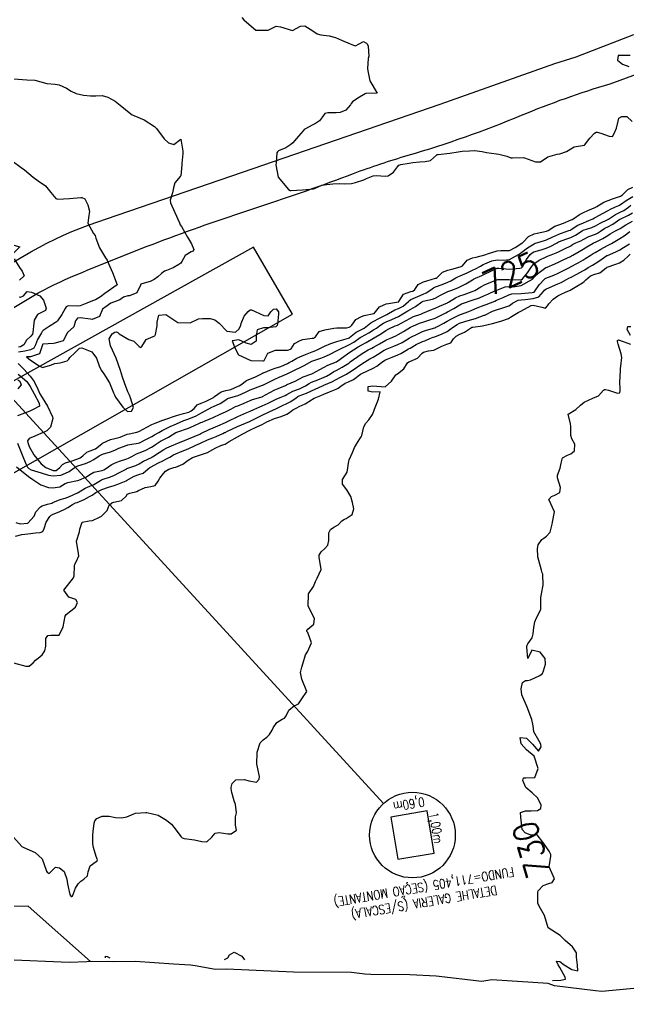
# Model space of a CAD drawing. Header units: metres. Extents: x 286371 to 293043, y 7462578 to 7466404.
# Drawn here: x 290829.8 to 290929.4, y 7463210.2 to 7463369.1 of the extents above; entities that cross this region are included whole.
import ezdxf
from ezdxf.enums import TextEntityAlignment as Align

# ---------------------------------------------------------------- set-up
doc = ezdxf.new("R2010")
doc.units = ezdxf.units.M
doc.header["$MEASUREMENT"] = 0
doc.linetypes.add('CONTINUO', pattern=[0])
for name, color, linetype in [('Area', 45, 'Continuous'), ('Cotas', 45, 'Continuous'), ('Curvas de Nivel 1m', 11, 'Continuous'), ('Curvas de Nivel 5m', 15, 'Continuous'), ('Edificações', 30, 'Continuous'), ('TEXTO', 45, 'Continuous'), ('Vias primárias', 230, 'Continuous')]:
    doc.layers.add(name, color=color, linetype=linetype)
doc.styles.add('ROMANS', font='romans', dxfattribs={"height": 0.2})
doc.styles.add('Style-STANDARD', font='STANDARD.shx')

msp = doc.modelspace()

# ---------------------------------------------------------------- linework, layer by layer
at = {"layer": 'Area'}
msp.add_polyline3d([(290931.38, 7463210.79, 730.3), (290925.01, 7463210.17, 730.77), (290923.97, 7463210.3, 730.26), (290917.23, 7463211.11, 730.02), (290916.21, 7463211.5, 730.12), (290907.03, 7463212.11, 729.79), (290905.36, 7463211.82, 729.75), (290897.94, 7463212.71, 729.75), (290893.63, 7463212.88, 729.61), (290887.23, 7463212.97, 729.43), (290886.24, 7463212.99, 729.48), (290884.06, 7463213.28, 729.43), (290874.63, 7463213.35, 729.28), (290863.64, 7463213.84, 729.96), (290861.85, 7463213.8, 729.96), (290858.55, 7463214.35, 732.47), (290857.77, 7463214.47, 732.95), (290855.02, 7463214.64, 731.04), (290848.78, 7463215.08, 729.34), (290845.15, 7463215.05, 729.42), (290844.35, 7463215.1, 732.38), (290840.81, 7463215.03, 729.82), (290837.96, 7463214.91, 729.86), (290827.64, 7463215.36, 729.5)], dxfattribs=at)
at = {"layer": 'Curvas de Nivel 1m', "flags": 128}
for points, elevation in [([(290866.14, 7463369.36), (290866.48, 7463368.99), (290868.45, 7463367.32), (290870.45, 7463367.29), (290871.76, 7463367.97), (290872.46, 7463367.85), (290874.45, 7463367.23), (290875.74, 7463367.94), (290876.47, 7463368.01), (290877.79, 7463367.18), (290878.45, 7463366.72), (290879.08, 7463366.53), (290880.44, 7463366.38), (290881.48, 7463366.09), (290882.43, 7463365.69), (290883.85, 7463365.09), (290884.42, 7463364.85), (290884.75, 7463364.75), (290885.35, 7463365.07), (290886.02, 7463365.47), (290886.43, 7463365.25), (290886.54, 7463365.17), (290886.64, 7463365.05), (290886.8, 7463364.67), (290886.9, 7463363.05), (290886.78, 7463362.65), (290886.71, 7463361.05), (290886.76, 7463360.64), (290887.1, 7463359.04), (290888.29, 7463357.02), (290886.4, 7463356.94), (290886.29, 7463356.91), (290885.14, 7463356.21), (290884.27, 7463355.57), (290884.04, 7463355.32), (290883.91, 7463355.09), (290883.13, 7463354.22), (290882.24, 7463353.83), (290881.6, 7463353.77), (290880.24, 7463353.81), (290879.73, 7463353.66), (290879.32, 7463353.16), (290878.88, 7463352.51), (290878.22, 7463352.05), (290877.63, 7463351.77), (290876.55, 7463351.2), (290876.35, 7463351.05), (290876.2, 7463350.88), (290875.4, 7463350), (290874.77, 7463349.23), (290874.49, 7463348.91), (290874.16, 7463348.61), (290873.34, 7463348.06), (290872.15, 7463347.56), (290871.97, 7463347.44), (290871.9, 7463347.27), (290871.77, 7463345.62), (290871.74, 7463345.27), (290872.08, 7463343.26), (290873.79, 7463341.24), (290874.05, 7463341.1), (290874.2, 7463341.09), (290876.05, 7463341.2), (290877.88, 7463341.36), (290878.06, 7463341.43), (290879.25, 7463341.97), (290880.07, 7463342.07), (290881.03, 7463342.17), (290882.07, 7463342.23), (290882.97, 7463342.2), (290884.07, 7463342.27), (290884.72, 7463342.42), (290886.08, 7463342.87), (290886.22, 7463342.91), (290886.52, 7463343.05), (290887.63, 7463343.5), (290888.09, 7463343.53), (290889.65, 7463343.44), (290890.09, 7463343.52), (290890.97, 7463344.11), (290891.58, 7463344.97), (290891.82, 7463345.26), (290892.12, 7463345.36), (290893.52, 7463345.55), (290894.12, 7463345.65), (290895.24, 7463345.8), (290896.13, 7463345.84), (290897, 7463346.02), (290897.97, 7463346.88), (290898.06, 7463346.96), (290898.15, 7463346.98), (290898.27, 7463346.99), (290900.15, 7463347.21), (290901.53, 7463347.44), (290902.15, 7463347.51), (290903.34, 7463347.6), (290904.16, 7463347.66), (290905.43, 7463347.48), (290906.15, 7463347.31), (290907.77, 7463347.1), (290908.15, 7463347.05), (290909.46, 7463346.69), (290910.14, 7463346.46), (290910.4, 7463346.42), (290912.14, 7463346.48), (290912.36, 7463346.44), (290914.13, 7463345.8), (290914.95, 7463345.79), (290916.14, 7463346.59), (290917.7, 7463347.02), (290918.15, 7463347.11), (290919.24, 7463347.46), (290920.17, 7463348.1), (290920.46, 7463348.24), (290922.17, 7463348.5), (290923, 7463349.68), (290923.8, 7463350.48), (290924.04, 7463350.65), (290924.21, 7463350.65), (290924.85, 7463350.46), (290926.2, 7463349.99), (290926.71, 7463349.93), (290926.98, 7463350.43), (290927.38, 7463351.27), (290927.65, 7463352.42), (290927.74, 7463352.92), (290928.25, 7463353.18), (290929.06, 7463353.21), (290929.93, 7463352.39)], 721), ([(290828.9, 7463359.36), (290830.32, 7463359.24), (290831.01, 7463359.21), (290832.32, 7463359.13), (290833.3, 7463358.88), (290834.32, 7463358.61), (290835.65, 7463358.49), (290836.31, 7463358.37), (290837.51, 7463357.8), (290838.3, 7463357.32), (290839.09, 7463356.97), (290840.29, 7463356.7), (290841.46, 7463356.56), (290842.29, 7463356.59), (290843.35, 7463356.64), (290844.28, 7463356.38), (290845.44, 7463355.68), (290846.26, 7463355.05), (290848.01, 7463353.64), (290848.24, 7463353.47), (290848.52, 7463353.35), (290850.23, 7463352.63), (290851.87, 7463351.58), (290852.21, 7463351.24), (290853.47, 7463349.56), (290854.17, 7463348.88), (290855.07, 7463348.63), (290856.18, 7463349.51), (290856.51, 7463347.51), (290856.51, 7463347.15), (290856.38, 7463345.51), (290856.36, 7463345.27), (290856.19, 7463343.51), (290856.16, 7463343.45), (290856.09, 7463343.39), (290855.22, 7463342.38), (290854.99, 7463341.53), (290854.86, 7463340.72), (290854.44, 7463339.54), (290854.49, 7463339.07), (290855.21, 7463337.53), (290855.97, 7463335.8), (290856.1, 7463335.51), (290856.28, 7463335.19), (290857.28, 7463333.49), (290857.92, 7463332.38), (290858.34, 7463331.48), (290858.19, 7463331.19), (290857.9, 7463331.06), (290856.9, 7463330.49), (290856.37, 7463329.51), (290856.17, 7463329.21), (290855.87, 7463329), (290854.95, 7463328.44), (290853.85, 7463328.02), (290853.5, 7463327.9), (290853.06, 7463327.56), (290852.43, 7463326.97), (290851.83, 7463326.58), (290851.18, 7463326.23), (290849.82, 7463325.85), (290849.65, 7463325.77), (290849.59, 7463325.61), (290849.03, 7463324.38), (290847.79, 7463323.89), (290847.56, 7463323.86), (290846.83, 7463323.65), (290846.21, 7463323.23), (290845.78, 7463323.07), (290844.75, 7463322.67), (290843.76, 7463321.99), (290843.59, 7463321.88), (290843.41, 7463321.71), (290842.92, 7463320.53), (290841.73, 7463320.04), (290841.42, 7463320.05), (290839.73, 7463320.27), (290839.29, 7463320.21), (290839.01, 7463319.78), (290838.69, 7463318.8), (290837.7, 7463317.87), (290837.65, 7463317.84), (290837.62, 7463317.8), (290836.96, 7463316.52), (290835.67, 7463316.15), (290835.37, 7463316.12), (290833.67, 7463315.98), (290833.6, 7463315.92), (290833.58, 7463315.86), (290833.08, 7463314.43), (290831.63, 7463313.94), (290831.59, 7463313.93), (290830.99, 7463313.89), (290831.63, 7463313.36), (290833.02, 7463312.46), (290833.61, 7463312.17), (290834.91, 7463312.54), (290835.62, 7463312.8), (290836.5, 7463312.94), (290837.63, 7463313.26), (290837.88, 7463313.54), (290838.07, 7463313.79), (290838.85, 7463314.58), (290839.66, 7463315.33), (290840.01, 7463315.41), (290841.65, 7463314.73), (290842.4, 7463313.72), (290842.86, 7463312.47), (290843.18, 7463311.71), (290843.6, 7463311.16), (290844.56, 7463309.69), (290845.21, 7463308.02), (290845.34, 7463307.68), (290845.54, 7463307.33), (290846.72, 7463305.66), (290847.5, 7463304.99), (290848.11, 7463305.03), (290848.45, 7463305.63), (290847.99, 7463307.19), (290847.78, 7463307.64), (290847.55, 7463308.19), (290846.98, 7463309.65), (290846.67, 7463310.58), (290846.31, 7463311.66), (290845.63, 7463313.67), (290844.71, 7463315.69), (290844.51, 7463316.87), (290844.96, 7463317.69), (290845.41, 7463317.97), (290845.7, 7463317.99), (290845.89, 7463317.87), (290846.11, 7463317.67), (290847.68, 7463316.76), (290848.5, 7463316.45), (290849.39, 7463315.61), (290849.53, 7463315.47), (290849.66, 7463315.44), (290849.8, 7463315.6), (290850.51, 7463316.76), (290851.69, 7463317.26), (290851.95, 7463317.32), (290852.07, 7463317.57), (290852.31, 7463318.97), (290852.33, 7463319.57), (290852.58, 7463320.73), (290853.74, 7463320.86), (290855.72, 7463319.51), (290857.72, 7463319.48), (290859.08, 7463320.12), (290859.74, 7463320.2), (290861, 7463320.18), (290861.73, 7463319.96), (290862.46, 7463319.41), (290863.7, 7463318.1), (290865.12, 7463317.96), (290865.71, 7463318.5), (290865.98, 7463319.11), (290866.04, 7463319.36), (290866.54, 7463320.55), (290867.17, 7463321.34), (290867.51, 7463321.59), (290867.76, 7463321.57), (290868.36, 7463321.33), (290869.74, 7463320.69), (290870.44, 7463320.59), (290870.92, 7463321.29), (290871.31, 7463321.73), (290871.76, 7463321.74), (290872.13, 7463321.27), (290872.13, 7463320.89), (290872.01, 7463319.27), (290871.96, 7463319.03), (290871.72, 7463318.82), (290870.36, 7463318.64), (290869.71, 7463318.68), (290868.69, 7463318.34), (290868.5, 7463317.32), (290868.52, 7463316.48), (290867.67, 7463315.93), (290866.88, 7463316.15), (290865.68, 7463316.7), (290864.56, 7463316.51), (290865.01, 7463315.37), (290865.64, 7463314.23), (290867.62, 7463313.33), (290869.62, 7463313.24), (290869.68, 7463313.24), (290869.83, 7463313.3), (290870.41, 7463314.52), (290871.65, 7463315), (290871.91, 7463315.01), (290873.65, 7463315.02), (290873.84, 7463315.05), (290874.21, 7463315.24), (290874.77, 7463316.12), (290875.67, 7463316.6), (290876.15, 7463316.73), (290877.68, 7463316.94), (290877.88, 7463316.99), (290878.2, 7463317.18), (290878.81, 7463318.05), (290879.7, 7463318.33), (290881.18, 7463318.6), (290881.71, 7463318.68), (290883.29, 7463318.67), (290883.71, 7463318.79), (290883.9, 7463318.89), (290884.13, 7463319.08), (290884.78, 7463320.02), (290885.74, 7463320.53), (290886.13, 7463320.65), (290887.74, 7463320.99), (290887.77, 7463321), (290887.79, 7463321.02), (290888.67, 7463322.1), (290889.77, 7463322.58), (290890.11, 7463322.65), (290891.77, 7463322.91), (290891.81, 7463322.93), (290891.84, 7463322.96), (290892.58, 7463324.17), (290893.8, 7463324.57), (290894.08, 7463324.65), (290894.43, 7463324.93), (290895, 7463325.73), (290895.82, 7463326.15), (290896.38, 7463326.34), (290897.83, 7463326.76), (290897.92, 7463326.78), (290898.06, 7463326.87), (290898.97, 7463327.74), (290899.85, 7463328.07), (290900.46, 7463328.23), (290901.86, 7463328.6), (290902.02, 7463328.66), (290902.21, 7463328.81), (290902.97, 7463329.71), (290903.88, 7463330.08), (290904.44, 7463330.22), (290905.89, 7463330.59), (290906.02, 7463330.63), (290906.33, 7463330.75), (290907.9, 7463331.26), (290908.47, 7463331.28), (290909.9, 7463331.31), (290910.82, 7463331.76), (290911.92, 7463332.47), (290912.04, 7463332.54), (290912.15, 7463332.65), (290913, 7463333.58), (290913.94, 7463334.01), (290914.44, 7463334.13), (290915.95, 7463334.48), (290916.04, 7463334.51), (290916.2, 7463334.59), (290917.29, 7463335.25), (290917.97, 7463335.5), (290918.75, 7463335.78), (290919.98, 7463336.31), (290920.13, 7463336.38), (290920.39, 7463336.53), (290921.35, 7463337.16), (290922, 7463337.49), (290922.68, 7463337.82), (290924.01, 7463338.38), (290924.08, 7463338.41), (290924.18, 7463338.47), (290925.3, 7463339.18), (290926.03, 7463339.48), (290926.73, 7463339.74), (290928.04, 7463340.2), (290928.19, 7463340.27), (290928.35, 7463340.41), (290929.21, 7463341.25), (290930.06, 7463341.66)], 722), ([(290828.65, 7463345.94), (290830.11, 7463344.84), (290830.65, 7463344.46), (290831.35, 7463343.9), (290832.09, 7463343.28), (290832.9, 7463342.69), (290834.06, 7463341.85), (290834.97, 7463340.76), (290835.76, 7463339.82), (290835.94, 7463339.72), (290836.03, 7463339.71), (290838.03, 7463339.78), (290839.83, 7463339.97), (290840.04, 7463339.93), (290840.5, 7463339.75), (290841.02, 7463338.74), (290841.27, 7463337.74), (290841.1, 7463336.62), (290841.02, 7463335.74), (290841.94, 7463334.06), (290842.17, 7463333.72), (290842.33, 7463333.32), (290842.91, 7463331.71), (290843.88, 7463330.1), (290844.18, 7463329.69), (290844.38, 7463329.17), (290845.01, 7463327.68), (290845.81, 7463325.66), (290843.79, 7463324.26), (290843.09, 7463323.71), (290842.25, 7463323.25), (290841.77, 7463323.06), (290840.82, 7463322.7), (290839.76, 7463322.27), (290839.33, 7463322.2), (290837.76, 7463322.26), (290837.45, 7463322.11), (290837.27, 7463321.8), (290836.74, 7463320.81), (290836.04, 7463319.82), (290835.88, 7463319.66), (290835.72, 7463319.54), (290834.69, 7463318.86), (290833.7, 7463318.23), (290833.52, 7463318.04), (290833.42, 7463317.86), (290832.8, 7463316.75), (290832.45, 7463315.87), (290832.18, 7463315.35), (290831.65, 7463315.06), (290830.73, 7463314.82), (290829.65, 7463314.67)], 723), ([(290829.62, 7463312.84), (290830.53, 7463311.9), (290831.59, 7463310.77), (290832.21, 7463309.87), (290832.81, 7463308.62), (290833.16, 7463307.86), (290833.54, 7463307.26), (290834.42, 7463305.84), (290835.21, 7463304.11), (290835.27, 7463303.83), (290834.88, 7463302.41), (290834.31, 7463301.84), (290833.73, 7463301.57), (290833.45, 7463301.45), (290832.35, 7463300.96), (290831.43, 7463300.55), (290831.12, 7463300.2), (290831.17, 7463299.89), (290831.41, 7463299.27), (290832.18, 7463297.87), (290833.37, 7463296.43), (290834.13, 7463295.84), (290835.35, 7463295.31), (290835.83, 7463295.33), (290836.4, 7463295.81), (290836.84, 7463296.33), (290837.37, 7463296.58), (290838.27, 7463296.88), (290839.38, 7463297.24), (290839.75, 7463297.38), (290840.18, 7463297.75), (290840.81, 7463298.33), (290841.4, 7463298.56), (290842.23, 7463298.89), (290843.26, 7463299.71), (290843.34, 7463299.78), (290843.42, 7463299.83), (290844.7, 7463300.41), (290845.43, 7463300.59), (290846.29, 7463300.8), (290847.44, 7463301.25), (290847.74, 7463301.34), (290848.98, 7463301.62), (290849.34, 7463301.72), (290849.45, 7463301.76), (290850.63, 7463302.42), (290851.46, 7463302.83), (290851.98, 7463303.06), (290853.27, 7463303.56), (290853.42, 7463303.61), (290853.48, 7463303.63), (290853.57, 7463303.65), (290855.49, 7463304.3), (290856.61, 7463304.63), (290857.5, 7463304.89), (290857.91, 7463305.07), (290858.36, 7463305.47), (290858.89, 7463306.08), (290859.52, 7463306.35), (290860.32, 7463306.65), (290861.53, 7463307.29), (290861.61, 7463307.34), (290861.71, 7463307.42), (290862.76, 7463308.19), (290863.55, 7463308.39), (290864.35, 7463308.58), (290865.56, 7463309.1), (290865.73, 7463309.19), (290865.99, 7463309.36), (290866.9, 7463310.02), (290867.58, 7463310.33), (290868.29, 7463310.61), (290869.59, 7463311.26), (290869.62, 7463311.28), (290869.68, 7463311.3), (290871.02, 7463311.87), (290871.61, 7463312.05), (290872.51, 7463312.36), (290873.62, 7463312.85), (290873.88, 7463312.98), (290874.31, 7463313.23), (290875.14, 7463313.71), (290875.63, 7463313.92), (290876.56, 7463314.28), (290877.65, 7463314.71), (290877.99, 7463314.84), (290878.71, 7463315.17), (290879.33, 7463315.49), (290879.66, 7463315.65), (290880.7, 7463316.11), (290881.67, 7463316.44), (290883.57, 7463316.97), (290883.68, 7463317.02), (290883.73, 7463317.04), (290883.78, 7463317.08), (290884.83, 7463317.94), (290885.7, 7463318.4), (290886.14, 7463318.62), (290886.7, 7463319.04), (290887.26, 7463319.49), (290887.72, 7463319.75), (290888.56, 7463320.19), (290889.74, 7463320.79), (290889.88, 7463320.85), (290890.11, 7463320.99), (290891.14, 7463321.59), (290891.76, 7463321.83), (290892.51, 7463322.2), (290893.37, 7463322.94), (290893.57, 7463323.14), (290893.78, 7463323.26), (290894.9, 7463323.8), (290895.79, 7463324.18), (290896.3, 7463324.4), (290897.02, 7463324.89), (290897.47, 7463325.21), (290897.81, 7463325.36), (290898.92, 7463325.75), (290899.82, 7463326.11), (290900.32, 7463326.34), (290901.15, 7463326.82), (290901.58, 7463327.07), (290901.84, 7463327.18), (290902.98, 7463327.67), (290903.85, 7463328.09), (290904.32, 7463328.31), (290905.16, 7463328.76), (290905.62, 7463329.01), (290905.87, 7463329.12), (290907.03, 7463329.59), (290907.88, 7463329.79), (290908.9, 7463329.72), (290909.88, 7463329.81), (290911.39, 7463330.66), (290911.68, 7463330.88), (290911.9, 7463331.04), (290912.84, 7463331.71), (290913.92, 7463332.41), (290914.07, 7463332.48), (290914.55, 7463332.62), (290915.6, 7463332.93), (290915.93, 7463333.06), (290916.97, 7463333.55), (290917.94, 7463333.95), (290918.4, 7463334.11), (290919.62, 7463334.54), (290919.85, 7463334.64), (290919.96, 7463334.7), (290921.06, 7463335.43), (290921.97, 7463335.82), (290922.47, 7463336.01), (290923.49, 7463336.48), (290923.81, 7463336.65), (290923.99, 7463336.76), (290925.09, 7463337.36), (290926, 7463337.83), (290926.41, 7463338.03), (290927.24, 7463338.43), (290927.77, 7463338.67), (290928.02, 7463338.82), (290928.98, 7463339.45), (290930.04, 7463340.1)], 723), ([(290829.51, 7463299.83), (290830.27, 7463297.9), (290830.85, 7463296.41), (290831.12, 7463295.89), (290831.36, 7463295.67), (290831.76, 7463295.47), (290833.35, 7463294.95), (290834.58, 7463294.59), (290835.33, 7463294.45), (290836.56, 7463294.59), (290837.34, 7463294.9), (290837.94, 7463295.19), (290838.74, 7463295.77), (290839.12, 7463296), (290839.36, 7463296.08), (290840.63, 7463296.49), (290841.37, 7463296.82), (290841.97, 7463297.13), (290842.84, 7463297.71), (290843.18, 7463297.91), (290843.39, 7463297.99), (290844.72, 7463298.36), (290845.4, 7463298.67), (290846.07, 7463299), (290847.41, 7463299.47), (290847.55, 7463299.51), (290848.21, 7463299.63), (290849.23, 7463299.8), (290849.42, 7463299.86), (290850.57, 7463300.45), (290851.43, 7463300.9), (290851.87, 7463301.15), (290852.62, 7463301.57), (290853.15, 7463301.85), (290853.45, 7463302.01), (290854.47, 7463302.53), (290855.47, 7463302.99), (290856.66, 7463303.5), (290857.48, 7463303.79), (290858.69, 7463304.26), (290859.49, 7463304.7), (290860.79, 7463305.44), (290861.26, 7463305.67), (290861.51, 7463305.78), (290862.62, 7463306.31), (290863.53, 7463306.91), (290863.83, 7463307.09), (290864.73, 7463307.38), (290865.36, 7463307.55), (290865.54, 7463307.61), (290866.76, 7463308.13), (290867.55, 7463308.51), (290868.13, 7463308.76), (290869.56, 7463309.29), (290869.6, 7463309.3), (290870.91, 7463309.95), (290871.58, 7463310.29), (290872.26, 7463310.59), (290873.59, 7463311.16), (290873.65, 7463311.18), (290873.77, 7463311.24), (290874.99, 7463311.84), (290875.61, 7463312.14), (290876.33, 7463312.49), (290877.59, 7463313.18), (290877.61, 7463313.2), (290879.08, 7463313.71), (290879.64, 7463313.92), (290880.49, 7463314.29), (290881.65, 7463314.89), (290882.08, 7463315.12), (290883.67, 7463315.88), (290884.44, 7463316.31), (290885.52, 7463317.06), (290885.61, 7463317.13), (290885.69, 7463317.17), (290886.91, 7463317.83), (290887.7, 7463318.3), (290888.14, 7463318.59), (290888.7, 7463319.01), (290889.3, 7463319.43), (290889.72, 7463319.63), (290890.69, 7463320.02), (290891.74, 7463320.53), (290892.01, 7463320.69), (290892.49, 7463320.95), (290893.28, 7463321.42), (290893.76, 7463321.7), (290894.54, 7463322.14), (290895.59, 7463322.91), (290895.7, 7463322.98), (290895.78, 7463323.01), (290897.33, 7463323.33), (290897.78, 7463323.53), (290898.64, 7463324.01), (290899.8, 7463324.59), (290899.98, 7463324.66), (290900.47, 7463324.83), (290901.45, 7463325.18), (290901.81, 7463325.35), (290902.75, 7463325.87), (290903.83, 7463326.51), (290904.01, 7463326.61), (290904.36, 7463326.78), (290905.38, 7463327.22), (290905.84, 7463327.42), (290906.75, 7463327.84), (290907.86, 7463328.4), (290908.15, 7463328.43), (290909.86, 7463328.23), (290911.58, 7463328.38), (290911.86, 7463328.45), (290911.97, 7463328.55), (290912.03, 7463328.65), (290912.68, 7463329.84), (290913.29, 7463330.63), (290913.62, 7463330.91), (290913.9, 7463331.06), (290915.08, 7463331.43), (290915.91, 7463331.67), (290916.57, 7463331.93), (290917.67, 7463332.57), (290917.83, 7463332.66), (290917.93, 7463332.7), (290919.28, 7463333.2), (290919.94, 7463333.44), (290920.67, 7463333.79), (290921.75, 7463334.51), (290921.87, 7463334.59), (290921.96, 7463334.62), (290923.37, 7463335.08), (290923.97, 7463335.35), (290924.69, 7463335.75), (290925.98, 7463336.37), (290926.03, 7463336.4), (290926.1, 7463336.44), (290927.23, 7463337.19), (290928, 7463337.57), (290928.56, 7463337.85), (290929.32, 7463338.39), (290929.72, 7463338.69)], 724), ([(290829.22, 7463286.82), (290829.95, 7463286.64), (290831.22, 7463286.72), (290832.22, 7463287.87), (290832.51, 7463288.6), (290833.26, 7463289.41), (290833.56, 7463289.55), (290834.41, 7463289.84), (290835.09, 7463290.01), (290835.27, 7463290.08), (290836.48, 7463290.6), (290837.28, 7463290.82), (290838, 7463291.07), (290839.29, 7463291.68), (290839.35, 7463291.71), (290839.43, 7463291.76), (290840.58, 7463292.47), (290841.31, 7463292.76), (290841.99, 7463293.05), (290843.09, 7463293.71), (290843.23, 7463293.8), (290843.33, 7463293.84), (290844.7, 7463294.32), (290845.34, 7463294.59), (290846.06, 7463294.94), (290847.35, 7463295.63), (290847.39, 7463295.64), (290848.82, 7463296.17), (290849.37, 7463296.44), (290850.12, 7463296.86), (290851.38, 7463297.48), (290851.45, 7463297.51), (290851.57, 7463297.58), (290852.68, 7463298.28), (290853.4, 7463298.77), (290853.9, 7463299.05), (290855.03, 7463299.53), (290855.3, 7463299.64), (290855.42, 7463299.7), (290855.72, 7463299.82), (290857.43, 7463300.49), (290859.28, 7463301.3), (290859.44, 7463301.38), (290859.5, 7463301.4), (290859.59, 7463301.45), (290860.82, 7463302.06), (290861.46, 7463302.33), (290862.24, 7463302.64), (290863.47, 7463303.16), (290863.95, 7463303.39), (290865.49, 7463304.15), (290866.96, 7463304.81), (290867.5, 7463305.04), (290868.15, 7463305.32), (290869.09, 7463305.73), (290869.51, 7463305.9), (290870.47, 7463306.34), (290871.53, 7463306.9), (290871.78, 7463307.02), (290872.43, 7463307.26), (290873.22, 7463307.57), (290873.54, 7463307.75), (290874.49, 7463308.29), (290875.56, 7463308.7), (290875.93, 7463308.84), (290876.58, 7463309.2), (290877.19, 7463309.57), (290877.57, 7463309.76), (290878.57, 7463310.17), (290879.59, 7463310.57), (290879.98, 7463310.75), (290880.63, 7463311.14), (290881.22, 7463311.51), (290881.6, 7463311.7), (290882.53, 7463312.2), (290883.62, 7463312.9), (290883.89, 7463313.09), (290885.64, 7463314.35), (290886.07, 7463314.63), (290886.83, 7463315.04), (290887.38, 7463315.31), (290887.66, 7463315.47), (290888.64, 7463316.04), (290889.68, 7463316.65), (290889.91, 7463316.76), (290890.46, 7463316.98), (290891.31, 7463317.35), (290891.69, 7463317.54), (290892.59, 7463318.06), (290893.71, 7463318.74), (290893.84, 7463318.81), (290894.09, 7463318.93), (290895.22, 7463319.41), (290895.72, 7463319.59), (290896.74, 7463319.88), (290897.73, 7463320.24), (290898.17, 7463320.44), (290898.95, 7463320.86), (290899.47, 7463321.13), (290899.75, 7463321.27), (290900.78, 7463321.81), (290901.77, 7463322.41), (290902.03, 7463322.55), (290902.69, 7463322.8), (290903.48, 7463323.08), (290903.78, 7463323.18), (290904.97, 7463323.58), (290905.79, 7463323.93), (290906.36, 7463324.18), (290907.59, 7463324.73), (290907.74, 7463324.8), (290907.81, 7463324.83), (290909.18, 7463325.34), (290909.81, 7463325.41), (290910.52, 7463325.38), (290911.82, 7463325.6), (290913.67, 7463326.63), (290913.75, 7463326.71), (290913.84, 7463326.82), (290914.74, 7463327.72), (290915.86, 7463328.52), (290915.91, 7463328.54), (290916.03, 7463328.59), (290917.32, 7463329.12), (290917.88, 7463329.38), (290918.67, 7463329.76), (290919.89, 7463330.33), (290920.02, 7463330.4), (290920.24, 7463330.53), (290921.27, 7463331.15), (290921.91, 7463331.52), (290922.53, 7463331.88), (290923.59, 7463332.48), (290923.81, 7463332.59), (290923.93, 7463332.64), (290925.15, 7463333.24), (290925.94, 7463333.74), (290926.37, 7463334.02), (290927.12, 7463334.43), (290927.67, 7463334.71), (290927.96, 7463334.89), (290928.9, 7463335.47), (290929.98, 7463336.07)], 726), ([(290829.18, 7463284.58), (290830.2, 7463284.9), (290831.19, 7463284.99), (290832.45, 7463285.13), (290833.19, 7463285.21), (290833.65, 7463285.39), (290833.86, 7463285.84), (290834.19, 7463286.87), (290834.77, 7463287.83), (290835, 7463288.06), (290835.24, 7463288.17), (290836.43, 7463288.62), (290837.25, 7463289.01), (290837.75, 7463289.29), (290838.52, 7463289.78), (290839.01, 7463290.03), (290839.27, 7463290.13), (290840.4, 7463290.62), (290841.28, 7463291.06), (290841.71, 7463291.3), (290842.33, 7463291.72), (290842.94, 7463292.07), (290843.3, 7463292.23), (290844.4, 7463292.59), (290845.31, 7463292.88), (290845.9, 7463293.08), (290847.25, 7463293.65), (290847.3, 7463293.67), (290847.32, 7463293.68), (290848.57, 7463294.39), (290849.34, 7463294.66), (290850.03, 7463294.92), (290850.83, 7463295.59), (290851.13, 7463295.82), (290851.36, 7463295.95), (290852.43, 7463296.51), (290853.38, 7463296.99), (290853.76, 7463297.17), (290854.39, 7463297.54), (290855.02, 7463297.9), (290855.39, 7463298.08), (290856.41, 7463298.5), (290857.41, 7463298.9), (290858.65, 7463299.47), (290859.42, 7463299.83), (290860.53, 7463300.33), (290861.43, 7463300.7), (290861.95, 7463300.9), (290863.06, 7463301.4), (290863.32, 7463301.52), (290863.45, 7463301.57), (290863.8, 7463301.74), (290865.46, 7463302.53), (290867.4, 7463303.34), (290867.47, 7463303.37), (290867.54, 7463303.4), (290869.49, 7463304.37), (290871.44, 7463305.28), (290871.48, 7463305.29), (290871.5, 7463305.31), (290872.79, 7463305.98), (290873.52, 7463306.28), (290874.16, 7463306.59), (290875.02, 7463307.22), (290875.32, 7463307.43), (290875.54, 7463307.53), (290876.75, 7463307.99), (290877.55, 7463308.35), (290878.13, 7463308.61), (290879.33, 7463309.16), (290879.49, 7463309.23), (290879.57, 7463309.26), (290880.87, 7463309.84), (290881.58, 7463310.22), (290882.16, 7463310.54), (290883.24, 7463311.1), (290883.47, 7463311.22), (290883.6, 7463311.3), (290884.33, 7463311.81), (290885.62, 7463312.66), (290886.23, 7463313.05), (290887.1, 7463313.56), (290887.64, 7463313.88), (290888.35, 7463314.31), (290889.43, 7463315), (290889.57, 7463315.08), (290889.66, 7463315.12), (290891, 7463315.64), (290891.67, 7463315.92), (290892.36, 7463316.27), (290893.5, 7463316.94), (290893.61, 7463317.01), (290893.69, 7463317.05), (290894.91, 7463317.7), (290895.7, 7463318.07), (290896.31, 7463318.29), (290897.71, 7463318.68), (290897.85, 7463318.74), (290898.11, 7463318.87), (290899.16, 7463319.41), (290899.73, 7463319.73), (290900.43, 7463320.14), (290901.74, 7463320.77), (290901.77, 7463320.78), (290901.87, 7463320.81), (290903.23, 7463321.31), (290903.76, 7463321.53), (290904.63, 7463321.9), (290905.77, 7463322.34), (290906.07, 7463322.45), (290906.77, 7463322.74), (290907.48, 7463323.03), (290907.78, 7463323.15), (290908.88, 7463323.62), (290909.79, 7463324.07), (290910.28, 7463324.2), (290911.8, 7463324.29), (290913.62, 7463324.45), (290913.8, 7463324.46), (290913.93, 7463324.5), (290914.04, 7463324.62), (290914.74, 7463325.69), (290915.6, 7463326.6), (290915.73, 7463326.71), (290915.84, 7463326.77), (290917.14, 7463327.28), (290917.85, 7463327.6), (290918.49, 7463327.92), (290919.69, 7463328.54), (290919.81, 7463328.59), (290919.87, 7463328.62), (290921.11, 7463329.28), (290921.88, 7463329.74), (290922.35, 7463330.04), (290923.07, 7463330.49), (290923.58, 7463330.8), (290923.9, 7463330.98), (290924.84, 7463331.53), (290925.92, 7463332.09), (290926.15, 7463332.21), (290926.54, 7463332.44), (290927.4, 7463332.95), (290927.94, 7463333.25), (290928.65, 7463333.69), (290929.58, 7463334.39)], 727), ([(290827.92, 7463332.42), (290829.91, 7463331.91), (290828.91, 7463330.91)], 724), ([(290828.87, 7463263.92), (290830.87, 7463263.38), (290831.39, 7463263.36), (290832.08, 7463263.88), (290832.44, 7463264.31), (290832.89, 7463264.64), (290833.52, 7463265.23), (290833.97, 7463265.85), (290834.14, 7463266.62), (290834.16, 7463267.85), (290834.44, 7463268.34), (290834.94, 7463268.4), (290836.34, 7463268.41), (290836.96, 7463269.8), (290837.28, 7463271.51), (290837.47, 7463271.8), (290839.01, 7463273), (290839.3, 7463273.76), (290839.03, 7463274.24), (290837.87, 7463274.62), (290837.05, 7463275.8), (290838.63, 7463277.77), (290838.76, 7463278.1), (290838.84, 7463279.77), (290838.89, 7463280), (290839.13, 7463280.5), (290839.51, 7463281.38), (290839.5, 7463281.76), (290839.17, 7463283.76), (290839.63, 7463285.33), (290839.69, 7463285.76), (290840.07, 7463286.9), (290841.22, 7463287.12), (290841.77, 7463287.18), (290842.93, 7463287.71), (290843.14, 7463287.8), (290843.24, 7463287.85), (290844.14, 7463288.8), (290844.5, 7463289.69), (290844.91, 7463290.04), (290845.27, 7463290.15), (290846.51, 7463290.42), (290847.29, 7463291.22), (290847.44, 7463291.49), (290847.84, 7463291.64), (290849, 7463291.92), (290849.3, 7463292.04), (290850.36, 7463292.55), (290851.31, 7463292.71), (290852.01, 7463292.87), (290852.49, 7463293.57), (290852.79, 7463294.1), (290853.34, 7463294.84), (290853.69, 7463295.21), (290854.25, 7463295.54), (290855.07, 7463295.82), (290855.36, 7463295.89), (290856.53, 7463296.35), (290857.38, 7463297), (290858.1, 7463297.48), (290859.39, 7463297.9), (290860.54, 7463298.29), (290861.4, 7463298.75), (290861.83, 7463298.99), (290862.71, 7463299.4), (290863.24, 7463299.58), (290863.42, 7463299.66), (290864.09, 7463300.05), (290865.44, 7463300.84), (290866.3, 7463301.35), (290867.45, 7463301.95), (290868.62, 7463302.47), (290869.47, 7463302.87), (290870.23, 7463303.29), (290871.48, 7463303.81), (290872.61, 7463304.14), (290873.49, 7463304.52), (290873.93, 7463304.8), (290874.52, 7463305.23), (290875.13, 7463305.6), (290875.51, 7463305.77), (290876.51, 7463306.21), (290877.53, 7463306.88), (290877.7, 7463307.01), (290878, 7463307.18), (290879.08, 7463307.62), (290879.54, 7463307.8), (290880.5, 7463308.19), (290881.56, 7463308.61), (290881.91, 7463308.77), (290882.34, 7463309.11), (290883.06, 7463309.61), (290883.58, 7463309.84), (290884.43, 7463310.23), (290885.56, 7463311.07), (290885.59, 7463311.09), (290885.67, 7463311.14), (290887.61, 7463312.06), (290888.23, 7463312.4), (290888.99, 7463313), (290889.35, 7463313.27), (290889.63, 7463313.42), (290890.75, 7463313.86), (290891.64, 7463314.22), (290892.14, 7463314.46), (290892.95, 7463314.94), (290893.4, 7463315.2), (290893.66, 7463315.35), (290894.67, 7463315.92), (290895.68, 7463316.4), (290896.04, 7463316.54), (290896.87, 7463316.89), (290897.45, 7463317.11), (290897.69, 7463317.2), (290898.9, 7463317.65), (290899.7, 7463318.06), (290900.17, 7463318.38), (290900.76, 7463318.83), (290901.33, 7463319.21), (290901.72, 7463319.4), (290902.76, 7463319.76), (290903.73, 7463320.01), (290904.34, 7463320.17), (290905.74, 7463320.7), (290905.78, 7463320.72), (290905.85, 7463320.75), (290907.12, 7463321.36), (290907.76, 7463321.59), (290908.63, 7463321.85), (290909.77, 7463322.27), (290910.04, 7463322.42), (290910.4, 7463322.69), (290911.29, 7463323.16), (290911.78, 7463323.25), (290912.45, 7463323.31), (290913.79, 7463323.46), (290914.7, 7463323.7), (290915.47, 7463324.6), (290915.6, 7463324.8), (290915.81, 7463324.98), (290916.9, 7463325.49), (290917.82, 7463325.83), (290918.34, 7463326.04), (290919.23, 7463326.54), (290919.61, 7463326.76), (290919.84, 7463326.89), (290920.92, 7463327.45), (290921.86, 7463327.97), (290922.2, 7463328.16), (290922.78, 7463328.49), (290923.46, 7463328.89), (290923.87, 7463329.15), (290924.67, 7463329.68), (290925.79, 7463330.45), (290925.85, 7463330.49), (290925.89, 7463330.5), (290927.27, 7463331.06), (290927.91, 7463331.43), (290928.51, 7463331.81), (290929.51, 7463332.39)], 728), ([(290828.44, 7463235.92), (290830.2, 7463233.9), (290830.41, 7463233.79), (290830.56, 7463233.74), (290832.4, 7463232.91), (290833.51, 7463231.85), (290834.18, 7463230.02), (290834.23, 7463229.84), (290834.35, 7463229.7), (290834.69, 7463229.49), (290835, 7463229.82), (290835.69, 7463230.48), (290836.36, 7463230.4), (290837.13, 7463229.79), (290837.59, 7463228.53), (290837.66, 7463227.78), (290838.04, 7463226.03), (290838.21, 7463225.78), (290838.28, 7463225.73), (290838.36, 7463225.7), (290838.49, 7463225.77), (290839.01, 7463227.06), (290839.43, 7463227.76), (290839.84, 7463228.24), (290840.33, 7463228.54), (290840.96, 7463229.11), (290841.07, 7463229.73), (290841.39, 7463230.7), (290842.37, 7463231.41), (290842.55, 7463231.53), (290842.57, 7463231.71), (290842.38, 7463232.23), (290841.9, 7463233.72), (290841.8, 7463234.34), (290841.79, 7463235.72), (290841.86, 7463236.31), (290842.05, 7463237.72), (290842.12, 7463238.08), (290842.49, 7463238.48), (290843.34, 7463238.85), (290844.49, 7463238.84), (290845.53, 7463238.62), (290846.49, 7463238.54), (290847.39, 7463238.75), (290848.5, 7463239.23), (290848.8, 7463239.32), (290850.5, 7463239.45), (290850.64, 7463239.45), (290852.49, 7463239), (290853.84, 7463238.18), (290854.47, 7463237.69), (290854.65, 7463237.53), (290855.41, 7463236.56), (290856.19, 7463235.51), (290856.43, 7463235.31), (290856.72, 7463235.21), (290858.43, 7463234.97), (290859.65, 7463234.67), (290860.42, 7463234.64), (290861.27, 7463235.42), (290861.78, 7463236.08), (290862.45, 7463236.18), (290863.87, 7463235.95), (290864.44, 7463235.94), (290865.27, 7463236.54), (290865.14, 7463237.36), (290865.14, 7463238.71), (290865.31, 7463239.36), (290865.13, 7463240.75), (290864.91, 7463241.37), (290864.54, 7463242.7), (290864.42, 7463243.38), (290864.41, 7463243.52), (290864.57, 7463244.17), (290865.16, 7463244.78), (290866.58, 7463244.85), (290867.28, 7463244.63), (290868.57, 7463244.37), (290869.01, 7463244.88), (290869.03, 7463245.31), (290868.61, 7463247.31), (290868.65, 7463249.31), (290869.18, 7463250.81), (290869.64, 7463251.3), (290870.25, 7463251.73), (290870.7, 7463252.16), (290871.1, 7463252.88), (290871.26, 7463253.28), (290871.86, 7463254.14), (290872.74, 7463254.71), (290873.11, 7463254.87), (290873.38, 7463255.24), (290873.82, 7463256.17), (290874.77, 7463256.9), (290874.99, 7463257), (290875.41, 7463257.21), (290875.95, 7463258.04), (290876.8, 7463259.19), (290875.96, 7463261.21), (290875.75, 7463262.31), (290875.95, 7463263.21), (290876.18, 7463263.9), (290876.54, 7463265.2), (290876.9, 7463265.72), (290877.56, 7463267.17), (290876.95, 7463268.86), (290876.8, 7463269.04), (290876.77, 7463269.19), (290876.96, 7463269.4), (290877.94, 7463270.2), (290878.02, 7463271.17), (290877.01, 7463273.18), (290877.04, 7463275.18), (290877.86, 7463276.37), (290878.18, 7463277.17), (290878.48, 7463277.76), (290879.1, 7463279.15), (290878.78, 7463281.16), (290878.8, 7463281.49), (290879.15, 7463282.05), (290879.73, 7463282.57), (290880.24, 7463283.14), (290880.4, 7463283.91), (290880.39, 7463285.14), (290880.65, 7463285.69), (290881.21, 7463286.1), (290881.89, 7463286.43), (290882.52, 7463287.1), (290882.94, 7463287.39), (290883.23, 7463287.48), (290884.2, 7463288.12), (290884.44, 7463289.08), (290884.24, 7463290.11), (290883.95, 7463291.08), (290883.31, 7463292.16), (290882.62, 7463293.1), (290882.6, 7463293.84), (290883.35, 7463295.09), (290883.62, 7463296.85), (290883.7, 7463297.09), (290884.22, 7463298.26), (290884.57, 7463299.08), (290884.88, 7463299.62), (290885.44, 7463300.52), (290885.66, 7463300.85), (290885.76, 7463301.06), (290886.07, 7463302.45), (290886.44, 7463303.05), (290886.93, 7463303.59), (290887.5, 7463304.47), (290887.73, 7463305.03), (290887.83, 7463305.35), (290888.48, 7463307.02), (290888.76, 7463308.22), (290887.55, 7463308.14), (290886.81, 7463308.3), (290886.81, 7463309.04), (290887.57, 7463309.18), (290889.56, 7463308.99), (290890.6, 7463309.96), (290891.3, 7463310.97), (290891.49, 7463311.07), (290891.6, 7463311.12), (290892.61, 7463311.95), (290893.25, 7463312.94), (290893.47, 7463313.09), (290893.63, 7463313.15), (290894.84, 7463313.71), (290895.65, 7463314.49), (290895.86, 7463314.69), (290896.66, 7463314.89), (290897.52, 7463315.02), (290897.66, 7463315.06), (290898.84, 7463315.68), (290899.67, 7463315.98), (290900.29, 7463316.22), (290900.75, 7463316.83), (290901.21, 7463317.31), (290901.7, 7463317.58), (290902.55, 7463317.96), (290903.71, 7463318.73), (290903.74, 7463318.75), (290903.93, 7463318.78), (290905.49, 7463318.99), (290905.72, 7463319.02), (290907.11, 7463319.35), (290907.73, 7463319.53), (290908.65, 7463319.79), (290909.74, 7463320.19), (290910.04, 7463320.39), (290910.48, 7463320.68), (290911.29, 7463321.14), (290911.76, 7463321.4), (290913.44, 7463322.3), (290913.77, 7463322.38), (290915.17, 7463322.01), (290915.76, 7463321.89), (290916.1, 7463322.25), (290916.31, 7463322.59), (290917.02, 7463323.34), (290917.79, 7463323.89), (290918.23, 7463324.12), (290919.17, 7463324.54), (290919.62, 7463324.72), (290919.81, 7463324.8), (290920.9, 7463325.44), (290921.83, 7463325.99), (290922.12, 7463326.21), (290922.37, 7463326.5), (290923.16, 7463327.16), (290923.85, 7463327.42), (290924.67, 7463327.64), (290925.71, 7463328.45), (290925.8, 7463328.51), (290925.87, 7463328.55), (290927.25, 7463329.05), (290927.88, 7463329.3), (290928.59, 7463329.7), (290929.3, 7463330.39), (290929.62, 7463330.67)], 729), ([(290828.96, 7463329.93), (290829.86, 7463328.53), (290830.29, 7463327.91), (290830.58, 7463327.17), (290829.82, 7463326.43)], 724), ([(290829.78, 7463323.72), (290830.01, 7463323.68), (290830.49, 7463323.9), (290831.11, 7463324.58), (290831.79, 7463324.46), (290833.14, 7463323.86), (290833.77, 7463323.2), (290834.21, 7463321.85), (290834.09, 7463321.51), (290833.75, 7463321.31), (290832.76, 7463320.85), (290832.24, 7463319.88), (290832.16, 7463319.44), (290832, 7463317.88), (290831.93, 7463317.64), (290831.69, 7463317.3), (290830.95, 7463316.62), (290830.53, 7463315.9), (290830.02, 7463315.54), (290829.66, 7463315.48)], 724), ([(290829.59, 7463311.09), (290831.03, 7463309.89), (290831.56, 7463309.08), (290832.23, 7463307.87), (290833.04, 7463306.34), (290833.1, 7463305.86), (290832.07, 7463305.31), (290831.5, 7463305.05), (290830.67, 7463304.72), (290829.49, 7463304.27)], 724)]:
    msp.add_lwpolyline(points, dxfattribs=dict(at, elevation=elevation))
at = {"layer": 'Curvas de Nivel 5m', "flags": 128}
for points, elevation in [([(290929.59, 7463363.19), (290928.4, 7463363.19), (290927.66, 7463363.15), (290927.57, 7463362.42), (290928.37, 7463361.73), (290929.4, 7463361.36)], 720), ([(290829.36, 7463295.91), (290831.33, 7463294.36), (290832, 7463293.87), (290833.31, 7463293), (290834.56, 7463292.58), (290835.3, 7463292.51), (290836.44, 7463292.67), (290837.31, 7463293.19), (290837.72, 7463293.39), (290839.32, 7463293.7), (290839.38, 7463293.71), (290839.54, 7463293.76), (290840.78, 7463294.3), (290841.34, 7463294.69), (290842, 7463295.07), (290843.35, 7463295.34), (290843.63, 7463295.42), (290844.07, 7463295.69), (290844.8, 7463296.24), (290845.37, 7463296.52), (290846.19, 7463296.84), (290847.38, 7463297.26), (290847.66, 7463297.37), (290848.18, 7463297.63), (290848.97, 7463298.04), (290849.39, 7463298.21), (290850.37, 7463298.63), (290851.41, 7463299.15), (290851.68, 7463299.31), (290852.05, 7463299.57), (290852.86, 7463300.12), (290853.43, 7463300.41), (290854.19, 7463300.79), (290855.37, 7463301.53), (290855.42, 7463301.55), (290855.44, 7463301.57), (290855.52, 7463301.6), (290857.46, 7463302.26), (290858.31, 7463302.62), (290859.47, 7463303.16), (290859.67, 7463303.25), (290860.16, 7463303.44), (290861.48, 7463304.01), (290862.61, 7463304.53), (290863.5, 7463304.95), (290864.34, 7463305.38), (290865.11, 7463305.77), (290865.51, 7463305.93), (290866.52, 7463306.35), (290867.53, 7463306.79), (290867.92, 7463306.94), (290869.24, 7463307.31), (290869.47, 7463307.37), (290869.54, 7463307.41), (290870.73, 7463308.11), (290871.55, 7463308.5), (290872.1, 7463308.73), (290873.3, 7463309.25), (290873.48, 7463309.33), (290873.57, 7463309.37), (290874.87, 7463309.93), (290875.58, 7463310.32), (290876.16, 7463310.63), (290877.59, 7463311.14), (290877.62, 7463311.16), (290877.69, 7463311.18), (290878.91, 7463311.86), (290879.61, 7463312.24), (290880.22, 7463312.54), (290881.62, 7463313.11), (290881.65, 7463313.12), (290883.65, 7463314.57), (290884.41, 7463315.07), (290885.19, 7463315.53), (290885.67, 7463315.81), (290886.47, 7463316.25), (290887.68, 7463316.98), (290887.71, 7463317), (290887.76, 7463317.02), (290888.96, 7463317.74), (290889.7, 7463318.23), (290890.18, 7463318.51), (290891.24, 7463318.97), (290891.58, 7463319.11), (290891.72, 7463319.17), (290892.89, 7463319.78), (290893.73, 7463320.26), (290894.19, 7463320.48), (290895.42, 7463320.91), (290895.65, 7463321), (290895.75, 7463321.05), (290897.03, 7463321.61), (290897.76, 7463321.88), (290898.46, 7463322.17), (290899.77, 7463322.74), (290899.84, 7463322.78), (290899.94, 7463322.84), (290901.05, 7463323.56), (290901.79, 7463323.87), (290902.49, 7463324.1), (290903.8, 7463324.58), (290903.95, 7463324.64), (290904.22, 7463324.78), (290905.22, 7463325.36), (290905.82, 7463325.67), (290906.56, 7463326.01), (290907.83, 7463326.52), (290908, 7463326.56), (290909.83, 7463326.55), (290911.66, 7463326.49), (290911.83, 7463326.52), (290912.03, 7463326.65), (290912.84, 7463327.65), (290913.51, 7463328.63), (290913.65, 7463328.85), (290913.87, 7463329.12), (290914.75, 7463329.74), (290915.89, 7463330.25), (290916.13, 7463330.35), (290916.7, 7463330.58), (290917.55, 7463330.92), (290917.9, 7463331.08), (290918.9, 7463331.56), (290919.92, 7463332.08), (290920.2, 7463332.25), (290920.75, 7463332.52), (290921.54, 7463332.9), (290921.93, 7463333.11), (290922.86, 7463333.57), (290923.95, 7463333.98), (290924.28, 7463334.14), (290924.76, 7463334.46), (290925.49, 7463334.92), (290925.96, 7463335.16), (290926.8, 7463335.6), (290927.94, 7463336.42), (290927.97, 7463336.43), (290929.32, 7463337.07), (290930, 7463337.47)], 725), ([(290929.69, 7463317.42), (290929.14, 7463318.39), (290929.25, 7463318.86), (290929.72, 7463318.88)], 730), ([(290916.94, 7463212), (290918.26, 7463212.01), (290919.07, 7463212.21), (290919, 7463212.54), (290918.12, 7463214.09), (290917.86, 7463214.56), (290917.56, 7463215.14), (290918.13, 7463215.06), (290918.85, 7463214.54), (290920.11, 7463213.77), (290921.05, 7463213.57), (290921.01, 7463214.51), (290920.87, 7463215.78), (290920.84, 7463216.51), (290920.17, 7463217.46), (290919.02, 7463218.54), (290918.2, 7463219.31), (290916.21, 7463220.58), (290915.61, 7463222.59), (290914.75, 7463224.12), (290914.53, 7463224.61), (290914.51, 7463226.4), (290914.56, 7463226.61), (290915.39, 7463227.53), (290916.32, 7463227.81), (290916.88, 7463228.02), (290917.27, 7463228.57), (290916.36, 7463230.58), (290916.67, 7463232.3), (290916.66, 7463232.58), (290916.4, 7463233.12), (290915.36, 7463234.6), (290914.44, 7463235.78), (290913.36, 7463235.71), (290912.45, 7463236.09), (290911.99, 7463236.65), (290911.92, 7463237.2), (290911.75, 7463238.66), (290911.71, 7463239.44), (290912.51, 7463239.73), (290913.43, 7463239.7), (290914.5, 7463239.77), (290915.01, 7463240.11), (290915.05, 7463240.61), (290914.54, 7463241.8), (290913.61, 7463242.63), (290912.57, 7463243.52), (290912.07, 7463244.65), (290912.17, 7463245.08), (290912.59, 7463245.09), (290914.03, 7463245.18), (290914.61, 7463246.61), (290913.91, 7463248.63), (290912.66, 7463249.66), (290911.79, 7463250.66), (290911.63, 7463251.72), (290912.69, 7463251.58), (290913.68, 7463250.63), (290914.66, 7463249.46), (290915.1, 7463250.17), (290915.03, 7463250.61), (290914.68, 7463251.23), (290913.87, 7463252.63), (290913.74, 7463253.6), (290913.56, 7463254.63), (290912.76, 7463256.64), (290911.89, 7463258.66), (290911.81, 7463259.66), (290912.04, 7463260.66), (290912.49, 7463260.99), (290912.83, 7463261.01), (290913.32, 7463261.12), (290914.84, 7463261.85), (290915.28, 7463262.17), (290915.48, 7463262.59), (290915.79, 7463263.67), (290915.71, 7463264.59), (290914.9, 7463265.66), (290913.54, 7463265.99), (290912.88, 7463264.63), (290912.72, 7463266.45), (290912.71, 7463266.64), (290912.76, 7463266.8), (290912.92, 7463267.03), (290913.58, 7463267.98), (290913.79, 7463268.62), (290913.88, 7463269.7), (290914.05, 7463270.62), (290914.32, 7463271.28), (290915, 7463272.6), (290915.03, 7463274.6), (290915.36, 7463276.31), (290915.38, 7463276.6), (290915.33, 7463278.37), (290915.26, 7463278.6), (290915.11, 7463279.06), (290914.68, 7463280.61), (290914.55, 7463281.2), (290914.48, 7463282.61), (290914.61, 7463283.17), (290915.19, 7463284.06), (290915.49, 7463284.3), (290915.97, 7463284.59), (290916.52, 7463285.27), (290916.87, 7463286.58), (290916.9, 7463286.91), (290917.25, 7463288.57), (290916.3, 7463290.59), (290916.76, 7463291.11), (290917.29, 7463291.28), (290918.1, 7463291.76), (290918.24, 7463292.56), (290917.75, 7463294.16), (290917.72, 7463294.57), (290918.18, 7463295.74), (290918.33, 7463296.56), (290918.55, 7463297.39), (290919.39, 7463297.86), (290919.9, 7463298.04), (290920.51, 7463298.53), (290920.55, 7463299.66), (290920.1, 7463300.53), (290919.94, 7463301.03), (290919.9, 7463302.54), (290919.89, 7463302.95), (290919.49, 7463304.54), (290920.74, 7463305.29), (290921.52, 7463306.01), (290922.11, 7463306.5), (290923.53, 7463307.15), (290924.44, 7463307.56), (290925.24, 7463308.45), (290925.4, 7463308.6), (290925.56, 7463308.6), (290926.1, 7463308.44), (290927.55, 7463307.98), (290927.92, 7463308.04), (290928, 7463308.41), (290927.95, 7463310.04), (290927.98, 7463310.41), (290928.04, 7463311.98), (290928.07, 7463312.41), (290928.26, 7463313.78), (290928.17, 7463314.41), (290927.68, 7463315.97), (290927.54, 7463316.42), (290927.53, 7463316.57), (290927.69, 7463316.67), (290928.47, 7463316.4), (290929.67, 7463315.98)], 730), ([(290829.58, 7463310.17), (290829.87, 7463309.91), (290830.13, 7463309.34), (290829.56, 7463308.7)], 725), ([(290863.33, 7463215.39), (290863.85, 7463215.67), (290864.15, 7463216.15), (290864.9, 7463216.63), (290866.14, 7463215.93), (290866.6, 7463215.34)], 730), ([(290843.87, 7463215.68), (290843.88, 7463215.94), (290844.14, 7463215.91), (290844.6, 7463215.67)], 730)]:
    msp.add_lwpolyline(points, dxfattribs=dict(at, elevation=elevation))
at = {"layer": 'Edificações'}
msp.add_lwpolyline([(290817.92, 7463303.91), (290822.49, 7463295.8), (290824.53, 7463292.49), (290874.43, 7463320.87), (290868.05, 7463331.85), (290817.92, 7463303.91)], close=True, dxfattribs=at)
at = {"layer": 'TEXTO', "linetype": 'CONTINUO'}
msp.add_polyline3d([(290725.23, 7463419.99, 0), (290889.31, 7463240.91, 0)], dxfattribs=at)
msp.add_polyline3d([(290890.5, 7463238.7, 0), (290891.67, 7463231.8, 0), (290897.58, 7463232.8, 0), (290896.42, 7463239.7, 0), (290890.5, 7463238.7, 0)], close=True, dxfattribs=at)
msp.add_circle((290894.04, 7463235.75), 7, dxfattribs=at)
at = {"layer": 'Vias primárias'}
for points in [[(290754.55, 7463279.03), (290753.67, 7463279.79, -0.53037), (290754.48, 7463286.41), (290791.23, 7463297.65, 0.076212), (290803.76, 7463303.69, 0.014657), (290825, 7463319.18, -0.064463), (290838.17, 7463326.92, -0.021825), (290868.94, 7463338.44, 0.011488), (290884.41, 7463343.88, -0.019232), (290893.35, 7463346.86, 0.027758), (290911.86, 7463353.4, -0.026915), (290926.35, 7463358.54), (290936.01, 7463362.06), (290946.83, 7463367.54), (290959.53, 7463374.2), (290965.26, 7463377.41), (290974.05, 7463382.42), (290978.58, 7463385.36), (290984.38, 7463389.05), (290986.87, 7463390.76), (291006.37, 7463405.02), (291011.69, 7463409.28)], [(290822.93, 7463325.22, -0.092181), (290844.06, 7463336.45), (290866.29, 7463344.12), (290898.56, 7463355.23), (290917.31, 7463361.86), (290920.78, 7463362.97), (290930.19, 7463366.61)], [(290841.46, 7463215.08), (290831.26, 7463224.15), (290827.34, 7463224.09), (290826.81, 7463224.1), (290824.49, 7463226.01), (290814.62, 7463235.02, 0.080353), (290799.55, 7463244.88, -0.048452), (290794.56, 7463247.71, -0.440464), (290794.08, 7463251.42, -0.100306), (290796.63, 7463253.6), (290807.78, 7463260.12)]]:
    msp.add_lwpolyline(points, format="xyb", dxfattribs=at)

# ---------------------------------------------------------------- texts
at = {"layer": 'Cotas', "style": 'Style-STANDARD'}
for s, rotation, p in [('725', 24.6668, (290910.11, 7463327.54, 725)), ('730', 106.6676, (290913.5, 7463233.35, 730))]:
    msp.add_text(s, height=4, rotation=rotation, dxfattribs=at).set_placement(p, align=Align.MIDDLE_CENTER)
at = {"layer": 'TEXTO', "style": 'ROMANS', "width": 0.8}
for s, rotation, p in [('0,60m', 189.594, (290895.88, 7463241.95)), ('1,00m', 279.594, (290896.75, 7463239.34)), ('FUNDO=711,405 (SEÇÃO MONTANTE)', 189.594, (290910.51, 7463230.51)), ('DETALHE GALERIA (S/ESCALA)', 189.594, (290907.72, 7463227.51))]:
    msp.add_text(s, height=1.5, rotation=rotation, dxfattribs=at).set_placement(p)

doc.saveas('drawing.dxf')
